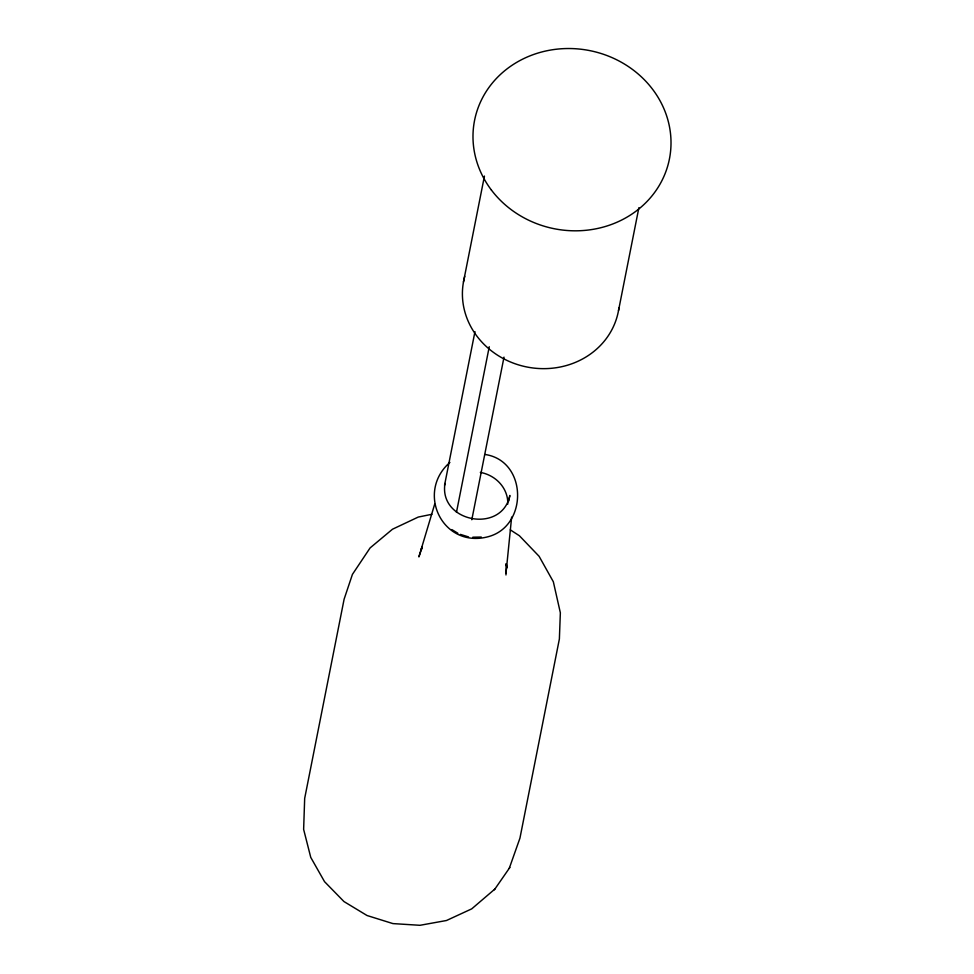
<?xml version="1.0" encoding="UTF-8"?>
<svg xmlns="http://www.w3.org/2000/svg" width="974" height="974" viewBox="0 0 974 974"><rect width="100%" height="100%" fill="white"/><g stroke="black" fill="none" stroke-linecap="round" stroke-linejoin="round"><path stroke-width="1.46" d="M444.984 483.445C438.58 522.295 502.048 534.142 509.852 495.437L508.732 501.038M505.969 574.964L506.37 563.946M506.03 573.029L511.642 517.06M463.466 281.997L484.443 176.075M444.534 485.32L474.959 331.647M456.465 512.348L489.252 346.744M471.806 519.739L504.008 357.129M618.502 310.633L638.883 207.693M434.684 504.167L418.893 556.921L422.253 546.877L420.731 550.298L422.29 548.058M509.28 868.297L519.946 838.151L559.38 638.956L560.354 612.792L553.342 581.77L539.109 556.312L519.386 535.737L510.315 529.868M431.896 514.284L418.272 517.06L392.485 529.223L370.108 547.912L352.43 574.38L344.114 599.18L304.679 798.376L303.632 829.385L310.755 857.388L324.537 881.665L343.968 901.559L367.052 915.523L392.936 923.596L419.977 925.3L446.494 920.503L471.72 908.864L494.877 889.067M494.378 889.786L509.84 867.481M449.903 462.419C415.046 492.771 443.292 550.091 489.618 536.309C528.188 524.621 527.044 460.787 485.113 454.481M481.266 537.051L472.816 537.198M460.41 534.385L468.555 536.93M451.814 529.576L457.841 533.228M505.932 563.922L506.943 567.964L506.358 564.299M618.953 307.796A78.833 72.076 11.2 0 1 526.508 366.918A78.833 72.076 11.2 0 1 464.756 276.348M480.328 472.378A32.982 30.145 11.2 0 1 507.783 504.106M491.42 190.076A99.324 90.813 11.2 0 0 662.125 180.227A99.324 90.813 11.2 0 0 562.436 48.7A99.324 90.813 11.2 0 0 491.42 190.076"/></g></svg>
